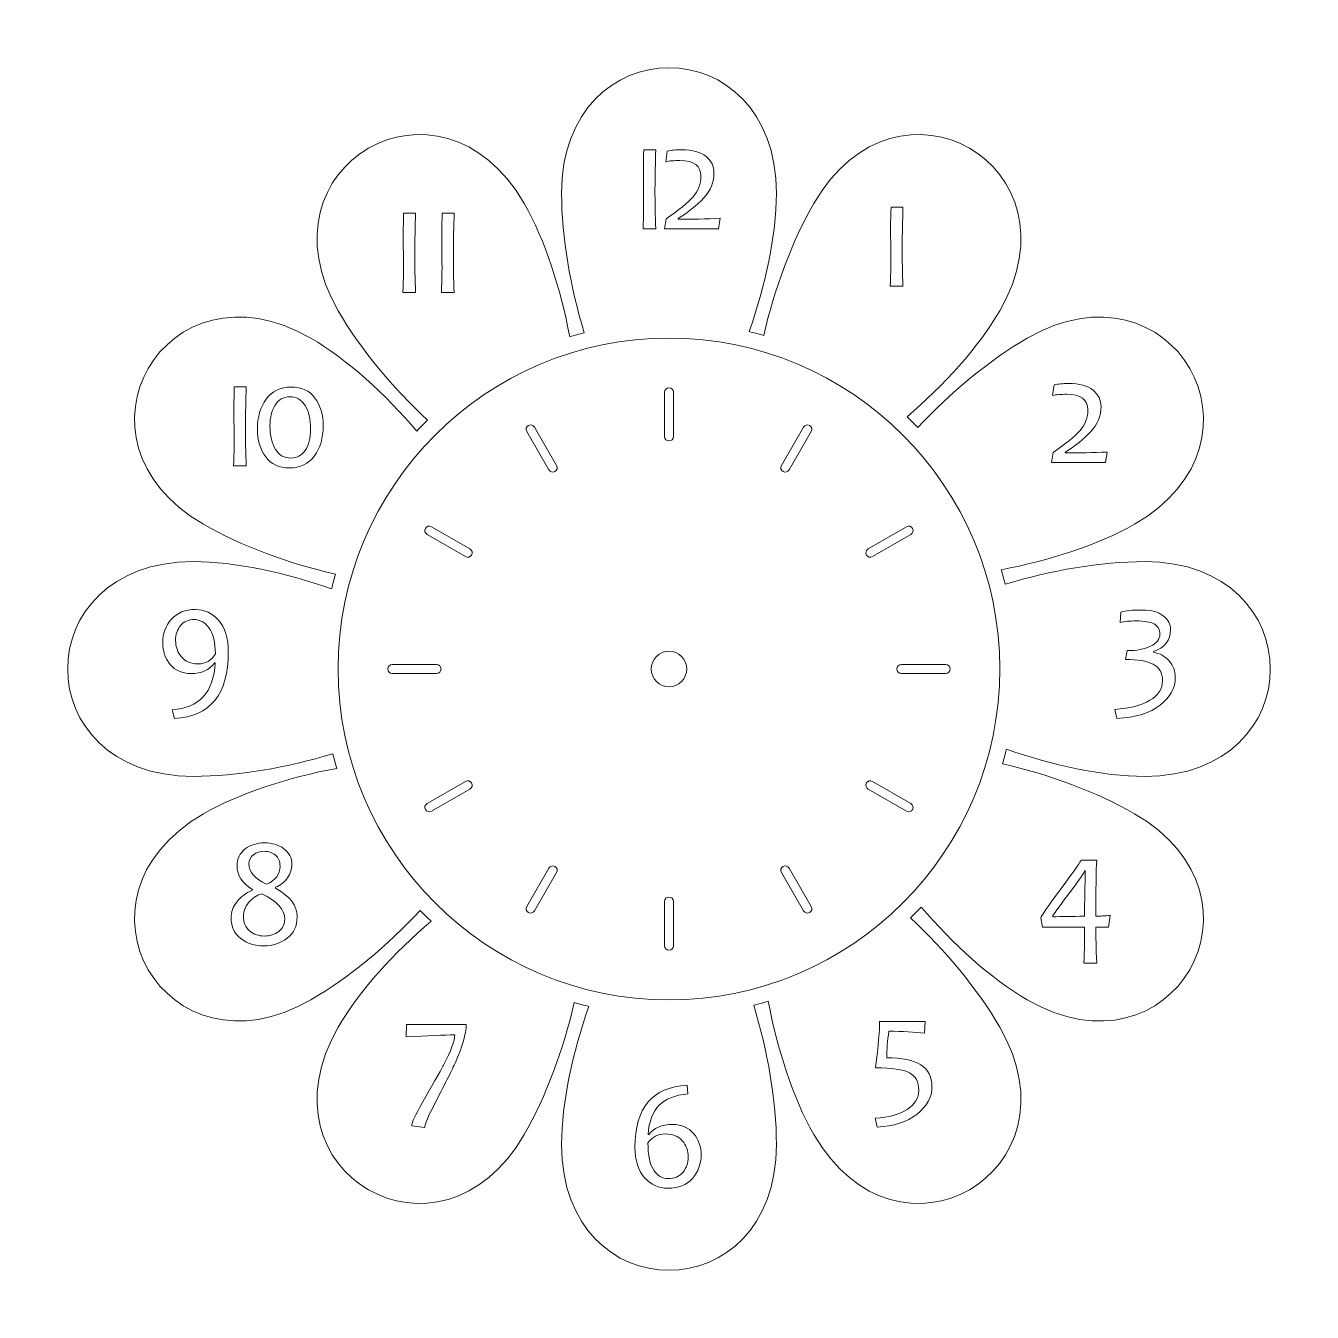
# Model space of a CAD drawing. Header units: inches. Extents: x -19.9 to 19.5, y -19.6 to 19.2.
# Drawn here: x -19.95 to -7.31, y -19.64 to -7.01 of the extents above; entities that cross this region are included whole.
import ezdxf

# ---------------------------------------------------------------- set-up
doc = ezdxf.new("R2010")
doc.units = ezdxf.units.IN
doc.header["$MEASUREMENT"] = 0
doc.layers.add('Layer 1', color=7, linetype='Continuous')

msp = doc.modelspace()

# ---------------------------------------------------------------- linework, layer by layer
at = {"layer": 'Layer 1', "color": 250, "lineweight": 9}
for points, knots in [([(-12.841, -10.011), (-12.793, -10.022), (-12.745, -10.035), (-12.698, -10.048), (-12.594, -9.597), (-12.421, -9.124), (-12.205, -8.751), (-11.384, -7.327), (-9.556, -8.38), (-10.379, -9.806), (-10.587, -10.166), (-10.932, -10.54), (-11.29, -10.849), (-11.254, -10.883), (-11.219, -10.917), (-11.185, -10.953), (-10.869, -10.614), (-10.483, -10.291), (-10.109, -10.075), (-8.686, -9.253), (-7.629, -11.079), (-9.055, -11.902), (-9.415, -12.11), (-9.9, -12.261), (-10.365, -12.349), (-10.351, -12.396), (-10.338, -12.444), (-10.325, -12.492), (-9.883, -12.356), (-9.387, -12.27), (-8.956, -12.27), (-7.312, -12.27), (-7.31, -14.379), (-8.956, -14.379), (-9.372, -14.379), (-9.868, -14.268), (-10.314, -14.111), (-10.326, -14.159), (-10.338, -14.207), (-10.352, -14.255), (-9.901, -14.358), (-9.428, -14.532), (-9.055, -14.747), (-7.631, -15.569), (-8.684, -17.397), (-10.109, -16.574), (-10.47, -16.365), (-10.844, -16.021), (-11.152, -15.662), (-11.186, -15.698), (-11.221, -15.733), (-11.256, -15.768), (-10.918, -16.083), (-10.594, -16.47), (-10.379, -16.843), (-9.557, -18.266), (-11.382, -19.323), (-12.205, -17.897), (-12.413, -17.537), (-12.565, -17.052), (-12.653, -16.587), (-12.7, -16.602), (-12.747, -16.615), (-12.796, -16.627), (-12.66, -17.069), (-12.573, -17.565), (-12.573, -17.996), (-12.573, -19.64), (-14.682, -19.642), (-14.683, -17.996), (-14.683, -17.58), (-14.571, -17.084), (-14.415, -16.638), (-14.463, -16.627), (-14.511, -16.614), (-14.558, -16.601), (-14.662, -17.052), (-14.835, -17.524), (-15.05, -17.897), (-15.872, -19.321), (-17.7, -18.269), (-16.877, -16.843), (-16.669, -16.482), (-16.324, -16.108), (-15.965, -15.8), (-16.001, -15.766), (-16.037, -15.731), (-16.071, -15.696), (-16.386, -16.035), (-16.773, -16.358), (-17.146, -16.574), (-18.57, -17.396), (-19.627, -15.57), (-18.201, -14.747), (-17.841, -14.539), (-17.356, -14.387), (-16.891, -14.3), (-16.905, -14.252), (-16.918, -14.205), (-16.93, -14.157), (-17.373, -14.292), (-17.869, -14.379), (-18.3, -14.379), (-19.944, -14.379), (-19.946, -12.27), (-18.3, -12.27), (-17.884, -12.27), (-17.388, -12.381), (-16.942, -12.537), (-16.93, -12.489), (-16.918, -12.441), (-16.904, -12.394), (-17.355, -12.29), (-17.828, -12.117), (-18.201, -11.902), (-19.625, -11.08), (-18.572, -9.252), (-17.146, -10.075), (-16.786, -10.283), (-16.412, -10.628), (-16.104, -10.987), (-16.07, -10.951), (-16.035, -10.916), (-15.999, -10.881), (-16.338, -10.566), (-16.662, -10.179), (-16.877, -9.806), (-17.699, -8.382), (-15.874, -7.326), (-15.05, -8.751), (-14.842, -9.111), (-14.691, -9.597), (-14.603, -10.061), (-14.556, -10.047), (-14.508, -10.034), (-14.46, -10.022), (-14.596, -9.58), (-14.683, -9.083), (-14.683, -8.653), (-14.683, -7.009), (-12.573, -7.006), (-12.573, -8.653), (-12.573, -9.069), (-12.685, -9.564), (-12.841, -10.011)], [0, 0, 0, 0, 0.020833, 0.020833, 0.020833, 0.041667, 0.041667, 0.041667, 0.0625, 0.0625, 0.0625, 0.083333, 0.083333, 0.083333, 0.104167, 0.104167, 0.104167, 0.125, 0.125, 0.125, 0.145833, 0.145833, 0.145833, 0.166667, 0.166667, 0.166667, 0.1875, 0.1875, 0.1875, 0.208333, 0.208333, 0.208333, 0.229167, 0.229167, 0.229167, 0.25, 0.25, 0.25, 0.270833, 0.270833, 0.270833, 0.291667, 0.291667, 0.291667, 0.3125, 0.3125, 0.3125, 0.333333, 0.333333, 0.333333, 0.354167, 0.354167, 0.354167, 0.375, 0.375, 0.375, 0.395833, 0.395833, 0.395833, 0.416667, 0.416667, 0.416667, 0.4375, 0.4375, 0.4375, 0.458333, 0.458333, 0.458333, 0.479167, 0.479167, 0.479167, 0.5, 0.5, 0.5, 0.520833, 0.520833, 0.520833, 0.541667, 0.541667, 0.541667, 0.5625, 0.5625, 0.5625, 0.583333, 0.583333, 0.583333, 0.604167, 0.604167, 0.604167, 0.625, 0.625, 0.625, 0.645833, 0.645833, 0.645833, 0.666667, 0.666667, 0.666667, 0.6875, 0.6875, 0.6875, 0.708333, 0.708333, 0.708333, 0.729167, 0.729167, 0.729167, 0.75, 0.75, 0.75, 0.770833, 0.770833, 0.770833, 0.791667, 0.791667, 0.791667, 0.8125, 0.8125, 0.8125, 0.833333, 0.833333, 0.833333, 0.854167, 0.854167, 0.854167, 0.875, 0.875, 0.875, 0.895833, 0.895833, 0.895833, 0.916667, 0.916667, 0.916667, 0.9375, 0.9375, 0.9375, 0.958333, 0.958333, 0.958333, 0.979167, 0.979167, 0.979167, 1, 1, 1, 1]), ([(-13.758, -9.001), (-13.758, -9.001), (-13.883, -9.001), (-13.883, -9.001), (-13.87, -8.741), (-13.887, -8.482), (-13.875, -8.225), (-13.875, -8.225), (-13.758, -8.225), (-13.758, -8.225), (-13.766, -8.483), (-13.77, -8.743), (-13.758, -9.001)], [0, 0, 0, 0, 0.25, 0.25, 0.25, 0.5, 0.5, 0.5, 0.75, 0.75, 0.75, 1, 1, 1, 1]), ([(-13.126, -8.898), (-13.126, -8.898), (-13.141, -9.001), (-13.141, -9.001), (-13.141, -9.001), (-13.671, -9.001), (-13.671, -9.001), (-13.671, -9.001), (-13.656, -8.903), (-13.656, -8.903), (-13.53, -8.816), (-13.442, -8.744), (-13.391, -8.686), (-13.34, -8.628), (-13.314, -8.56), (-13.314, -8.485), (-13.314, -8.382), (-13.383, -8.331), (-13.52, -8.331), (-13.579, -8.331), (-13.625, -8.334), (-13.66, -8.342), (-13.66, -8.342), (-13.645, -8.239), (-13.645, -8.239), (-13.609, -8.229), (-13.562, -8.225), (-13.504, -8.225), (-13.396, -8.225), (-13.316, -8.247), (-13.264, -8.29), (-13.211, -8.334), (-13.186, -8.387), (-13.186, -8.45), (-13.186, -8.544), (-13.219, -8.626), (-13.287, -8.698), (-13.355, -8.77), (-13.438, -8.838), (-13.537, -8.901), (-13.537, -8.901), (-13.537, -8.907), (-13.537, -8.907), (-13.398, -8.907), (-13.262, -8.904), (-13.126, -8.898)], [0, 0, 0, 0, 0.066667, 0.066667, 0.066667, 0.133333, 0.133333, 0.133333, 0.2, 0.2, 0.2, 0.266667, 0.266667, 0.266667, 0.333333, 0.333333, 0.333333, 0.4, 0.4, 0.4, 0.466667, 0.466667, 0.466667, 0.533333, 0.533333, 0.533333, 0.6, 0.6, 0.6, 0.666667, 0.666667, 0.666667, 0.733333, 0.733333, 0.733333, 0.8, 0.8, 0.8, 0.866667, 0.866667, 0.866667, 0.933333, 0.933333, 0.933333, 1, 1, 1, 1]), ([(-11.33, -9.565), (-11.33, -9.565), (-11.455, -9.565), (-11.455, -9.565), (-11.441, -9.304), (-11.459, -9.046), (-11.447, -8.789), (-11.447, -8.789), (-11.33, -8.789), (-11.33, -8.789), (-11.338, -9.047), (-11.342, -9.307), (-11.33, -9.565)], [0, 0, 0, 0, 0.25, 0.25, 0.25, 0.5, 0.5, 0.5, 0.75, 0.75, 0.75, 1, 1, 1, 1]), ([(-16.117, -9.626), (-16.117, -9.626), (-16.241, -9.626), (-16.241, -9.626), (-16.228, -9.365), (-16.245, -9.107), (-16.234, -8.849), (-16.234, -8.849), (-16.117, -8.849), (-16.117, -8.849), (-16.125, -9.108), (-16.128, -9.367), (-16.117, -9.626)], [0, 0, 0, 0, 0.25, 0.25, 0.25, 0.5, 0.5, 0.5, 0.75, 0.75, 0.75, 1, 1, 1, 1]), ([(-15.738, -9.626), (-15.738, -9.626), (-15.863, -9.626), (-15.863, -9.626), (-15.849, -9.365), (-15.867, -9.107), (-15.855, -8.849), (-15.855, -8.849), (-15.738, -8.849), (-15.738, -8.849), (-15.746, -9.108), (-15.75, -9.367), (-15.738, -9.626)], [0, 0, 0, 0, 0.25, 0.25, 0.25, 0.5, 0.5, 0.5, 0.75, 0.75, 0.75, 1, 1, 1, 1]), ([(-17.78, -11.33), (-17.78, -11.33), (-17.905, -11.33), (-17.905, -11.33), (-17.891, -11.07), (-17.908, -10.811), (-17.897, -10.554), (-17.897, -10.554), (-17.78, -10.554), (-17.78, -10.554), (-17.788, -10.812), (-17.792, -11.072), (-17.78, -11.33)], [0, 0, 0, 0, 0.25, 0.25, 0.25, 0.5, 0.5, 0.5, 0.75, 0.75, 0.75, 1, 1, 1, 1]), ([(-17.024, -10.938), (-17.024, -11.055), (-17.053, -11.152), (-17.111, -11.231), (-17.169, -11.31), (-17.251, -11.349), (-17.357, -11.349), (-17.458, -11.349), (-17.535, -11.314), (-17.589, -11.242), (-17.643, -11.17), (-17.67, -11.078), (-17.67, -10.966), (-17.67, -10.85), (-17.641, -10.752), (-17.583, -10.673), (-17.525, -10.594), (-17.444, -10.555), (-17.338, -10.555), (-17.237, -10.555), (-17.159, -10.591), (-17.105, -10.663), (-17.051, -10.735), (-17.024, -10.827), (-17.024, -10.938)], [0, 0, 0, 0, 0.125, 0.125, 0.125, 0.25, 0.25, 0.25, 0.375, 0.375, 0.375, 0.5, 0.5, 0.5, 0.625, 0.625, 0.625, 0.75, 0.75, 0.75, 0.875, 0.875, 0.875, 1, 1, 1, 1]), ([(-9.326, -11.194), (-9.326, -11.194), (-9.341, -11.297), (-9.341, -11.297), (-9.341, -11.297), (-9.871, -11.297), (-9.871, -11.297), (-9.871, -11.297), (-9.856, -11.198), (-9.856, -11.198), (-9.73, -11.112), (-9.642, -11.039), (-9.59, -10.981), (-9.539, -10.923), (-9.514, -10.856), (-9.514, -10.78), (-9.514, -10.677), (-9.583, -10.626), (-9.72, -10.626), (-9.779, -10.626), (-9.825, -10.63), (-9.86, -10.638), (-9.86, -10.638), (-9.845, -10.535), (-9.845, -10.535), (-9.809, -10.525), (-9.762, -10.52), (-9.704, -10.52), (-9.596, -10.52), (-9.515, -10.542), (-9.463, -10.586), (-9.411, -10.63), (-9.385, -10.683), (-9.385, -10.746), (-9.385, -10.839), (-9.419, -10.922), (-9.487, -10.994), (-9.555, -11.066), (-9.638, -11.133), (-9.736, -11.197), (-9.736, -11.197), (-9.736, -11.202), (-9.736, -11.202), (-9.598, -11.202), (-9.461, -11.199), (-9.326, -11.194)], [0, 0, 0, 0, 0.066667, 0.066667, 0.066667, 0.133333, 0.133333, 0.133333, 0.2, 0.2, 0.2, 0.266667, 0.266667, 0.266667, 0.333333, 0.333333, 0.333333, 0.4, 0.4, 0.4, 0.466667, 0.466667, 0.466667, 0.533333, 0.533333, 0.533333, 0.6, 0.6, 0.6, 0.666667, 0.666667, 0.666667, 0.733333, 0.733333, 0.733333, 0.8, 0.8, 0.8, 0.866667, 0.866667, 0.866667, 0.933333, 0.933333, 0.933333, 1, 1, 1, 1]), ([(-17.148, -10.967), (-17.148, -10.871), (-17.166, -10.794), (-17.202, -10.736), (-17.239, -10.679), (-17.289, -10.65), (-17.354, -10.651), (-17.415, -10.651), (-17.463, -10.679), (-17.497, -10.734), (-17.53, -10.788), (-17.547, -10.856), (-17.547, -10.937), (-17.547, -11.033), (-17.529, -11.11), (-17.492, -11.168), (-17.456, -11.226), (-17.405, -11.254), (-17.341, -11.253), (-17.285, -11.253), (-17.238, -11.228), (-17.202, -11.177), (-17.166, -11.127), (-17.148, -11.057), (-17.148, -10.967)], [0, 0, 0, 0, 0.125, 0.125, 0.125, 0.25, 0.25, 0.25, 0.375, 0.375, 0.375, 0.5, 0.5, 0.5, 0.625, 0.625, 0.625, 0.75, 0.75, 0.75, 0.875, 0.875, 0.875, 1, 1, 1, 1]), ([(-17.956, -13.157), (-17.956, -13.573), (-18.132, -13.79), (-18.485, -13.812), (-18.485, -13.812), (-18.506, -13.725), (-18.506, -13.725), (-18.241, -13.707), (-18.101, -13.553), (-18.084, -13.264), (-18.084, -13.264), (-18.092, -13.264), (-18.092, -13.264), (-18.141, -13.334), (-18.218, -13.369), (-18.325, -13.369), (-18.411, -13.369), (-18.478, -13.339), (-18.527, -13.279), (-18.576, -13.22), (-18.6, -13.149), (-18.6, -13.066), (-18.6, -12.978), (-18.572, -12.902), (-18.516, -12.837), (-18.46, -12.772), (-18.381, -12.74), (-18.279, -12.74), (-18.19, -12.74), (-18.114, -12.775), (-18.051, -12.845), (-17.988, -12.915), (-17.956, -13.019), (-17.956, -13.157)], [0, 0, 0, 0, 0.090909, 0.090909, 0.090909, 0.181818, 0.181818, 0.181818, 0.272727, 0.272727, 0.272727, 0.363636, 0.363636, 0.363636, 0.454545, 0.454545, 0.454545, 0.545455, 0.545455, 0.545455, 0.636364, 0.636364, 0.636364, 0.727273, 0.727273, 0.727273, 0.818182, 0.818182, 0.818182, 0.909091, 0.909091, 0.909091, 1, 1, 1, 1]), ([(-8.655, -13.411), (-8.655, -13.51), (-8.705, -13.599), (-8.803, -13.678), (-8.902, -13.757), (-9.044, -13.801), (-9.229, -13.81), (-9.229, -13.81), (-9.25, -13.721), (-9.25, -13.721), (-9.103, -13.711), (-8.988, -13.681), (-8.905, -13.632), (-8.822, -13.583), (-8.781, -13.518), (-8.781, -13.437), (-8.781, -13.361), (-8.812, -13.308), (-8.874, -13.277), (-8.936, -13.246), (-9.026, -13.231), (-9.144, -13.231), (-9.144, -13.231), (-9.129, -13.144), (-9.129, -13.144), (-9.035, -13.144), (-8.958, -13.13), (-8.898, -13.101), (-8.838, -13.072), (-8.807, -13.033), (-8.807, -12.983), (-8.807, -12.935), (-8.826, -12.902), (-8.864, -12.882), (-8.902, -12.862), (-8.961, -12.852), (-9.041, -12.852), (-9.101, -12.852), (-9.153, -12.857), (-9.198, -12.867), (-9.198, -12.867), (-9.189, -12.765), (-9.189, -12.765), (-9.144, -12.751), (-9.074, -12.745), (-8.978, -12.745), (-8.89, -12.745), (-8.821, -12.764), (-8.774, -12.801), (-8.725, -12.839), (-8.702, -12.884), (-8.702, -12.936), (-8.702, -13.043), (-8.758, -13.115), (-8.87, -13.153), (-8.87, -13.153), (-8.87, -13.16), (-8.87, -13.16), (-8.808, -13.172), (-8.757, -13.2), (-8.716, -13.245), (-8.676, -13.289), (-8.655, -13.345), (-8.655, -13.411)], [0, 0, 0, 0, 0.047619, 0.047619, 0.047619, 0.095238, 0.095238, 0.095238, 0.142857, 0.142857, 0.142857, 0.190476, 0.190476, 0.190476, 0.238095, 0.238095, 0.238095, 0.285714, 0.285714, 0.285714, 0.333333, 0.333333, 0.333333, 0.380952, 0.380952, 0.380952, 0.428571, 0.428571, 0.428571, 0.47619, 0.47619, 0.47619, 0.52381, 0.52381, 0.52381, 0.571429, 0.571429, 0.571429, 0.619048, 0.619048, 0.619048, 0.666667, 0.666667, 0.666667, 0.714286, 0.714286, 0.714286, 0.761905, 0.761905, 0.761905, 0.809524, 0.809524, 0.809524, 0.857143, 0.857143, 0.857143, 0.904762, 0.904762, 0.904762, 0.952381, 0.952381, 0.952381, 1, 1, 1, 1]), ([(-18.083, -13.174), (-18.083, -13.062), (-18.104, -12.978), (-18.145, -12.922), (-18.186, -12.866), (-18.235, -12.838), (-18.292, -12.838), (-18.349, -12.838), (-18.393, -12.858), (-18.426, -12.898), (-18.458, -12.939), (-18.474, -12.987), (-18.474, -13.044), (-18.474, -13.106), (-18.455, -13.16), (-18.416, -13.206), (-18.377, -13.252), (-18.323, -13.275), (-18.253, -13.275), (-18.179, -13.275), (-18.122, -13.241), (-18.083, -13.174)], [0, 0, 0, 0, 0.142857, 0.142857, 0.142857, 0.285714, 0.285714, 0.285714, 0.428571, 0.428571, 0.428571, 0.571429, 0.571429, 0.571429, 0.714286, 0.714286, 0.714286, 0.857143, 0.857143, 0.857143, 1, 1, 1, 1]), ([(-13.628, -13.15), (-13.532, -13.15), (-13.454, -13.228), (-13.454, -13.324), (-13.454, -13.421), (-13.532, -13.499), (-13.628, -13.499), (-13.724, -13.499), (-13.802, -13.421), (-13.802, -13.324), (-13.802, -13.228), (-13.724, -13.15), (-13.628, -13.15)], [0, 0, 0, 0, 0.25, 0.25, 0.25, 0.5, 0.5, 0.5, 0.75, 0.75, 0.75, 1, 1, 1, 1]), ([(-17.28, -15.759), (-17.28, -15.849), (-17.313, -15.919), (-17.378, -15.969), (-17.443, -16.019), (-17.52, -16.044), (-17.608, -16.044), (-17.695, -16.044), (-17.77, -16.02), (-17.833, -15.972), (-17.896, -15.924), (-17.928, -15.856), (-17.928, -15.77), (-17.928, -15.713), (-17.91, -15.66), (-17.874, -15.613), (-17.838, -15.564), (-17.786, -15.526), (-17.72, -15.498), (-17.72, -15.498), (-17.72, -15.49), (-17.72, -15.49), (-17.82, -15.428), (-17.87, -15.352), (-17.87, -15.261), (-17.87, -15.188), (-17.843, -15.132), (-17.79, -15.092), (-17.736, -15.052), (-17.673, -15.032), (-17.599, -15.032), (-17.527, -15.032), (-17.464, -15.051), (-17.412, -15.089), (-17.359, -15.127), (-17.332, -15.179), (-17.332, -15.245), (-17.332, -15.29), (-17.346, -15.334), (-17.375, -15.375), (-17.403, -15.416), (-17.442, -15.447), (-17.492, -15.468), (-17.492, -15.468), (-17.492, -15.476), (-17.492, -15.476), (-17.351, -15.555), (-17.28, -15.649), (-17.28, -15.759)], [0, 0, 0, 0, 0.0625, 0.0625, 0.0625, 0.125, 0.125, 0.125, 0.1875, 0.1875, 0.1875, 0.25, 0.25, 0.25, 0.3125, 0.3125, 0.3125, 0.375, 0.375, 0.375, 0.4375, 0.4375, 0.4375, 0.5, 0.5, 0.5, 0.5625, 0.5625, 0.5625, 0.625, 0.625, 0.625, 0.6875, 0.6875, 0.6875, 0.75, 0.75, 0.75, 0.8125, 0.8125, 0.8125, 0.875, 0.875, 0.875, 0.9375, 0.9375, 0.9375, 1, 1, 1, 1]), ([(-17.448, -15.261), (-17.448, -15.214), (-17.464, -15.178), (-17.494, -15.153), (-17.524, -15.128), (-17.561, -15.115), (-17.603, -15.115), (-17.643, -15.115), (-17.679, -15.126), (-17.709, -15.148), (-17.739, -15.17), (-17.754, -15.201), (-17.754, -15.238), (-17.754, -15.317), (-17.696, -15.384), (-17.581, -15.439), (-17.492, -15.4), (-17.448, -15.34), (-17.448, -15.261)], [0, 0, 0, 0, 0.166667, 0.166667, 0.166667, 0.333333, 0.333333, 0.333333, 0.5, 0.5, 0.5, 0.666667, 0.666667, 0.666667, 0.833333, 0.833333, 0.833333, 1, 1, 1, 1]), ([(-9.294, -15.744), (-9.294, -15.744), (-9.31, -15.859), (-9.31, -15.859), (-9.31, -15.859), (-9.436, -15.859), (-9.436, -15.859), (-9.436, -15.949), (-9.433, -16.067), (-9.427, -16.212), (-9.427, -16.212), (-9.552, -16.212), (-9.552, -16.212), (-9.548, -16.087), (-9.546, -15.969), (-9.546, -15.859), (-9.546, -15.859), (-9.959, -15.859), (-9.959, -15.859), (-9.959, -15.859), (-9.975, -15.767), (-9.975, -15.767), (-9.975, -15.754), (-9.909, -15.659), (-9.777, -15.48), (-9.645, -15.302), (-9.579, -15.208), (-9.58, -15.201), (-9.58, -15.201), (-9.427, -15.201), (-9.427, -15.201), (-9.433, -15.311), (-9.436, -15.495), (-9.436, -15.752), (-9.392, -15.752), (-9.345, -15.75), (-9.294, -15.744)], [0, 0, 0, 0, 0.083333, 0.083333, 0.083333, 0.166667, 0.166667, 0.166667, 0.25, 0.25, 0.25, 0.333333, 0.333333, 0.333333, 0.416667, 0.416667, 0.416667, 0.5, 0.5, 0.5, 0.583333, 0.583333, 0.583333, 0.666667, 0.666667, 0.666667, 0.75, 0.75, 0.75, 0.833333, 0.833333, 0.833333, 0.916667, 0.916667, 0.916667, 1, 1, 1, 1]), ([(-9.539, -15.305), (-9.539, -15.305), (-9.545, -15.305), (-9.545, -15.305), (-9.545, -15.318), (-9.597, -15.394), (-9.702, -15.532), (-9.806, -15.67), (-9.859, -15.743), (-9.859, -15.751), (-9.859, -15.751), (-9.859, -15.757), (-9.859, -15.757), (-9.773, -15.757), (-9.669, -15.755), (-9.547, -15.752), (-9.546, -15.601), (-9.543, -15.452), (-9.539, -15.305)], [0, 0, 0, 0, 0.166667, 0.166667, 0.166667, 0.333333, 0.333333, 0.333333, 0.5, 0.5, 0.5, 0.666667, 0.666667, 0.666667, 0.833333, 0.833333, 0.833333, 1, 1, 1, 1]), ([(-17.402, -15.778), (-17.402, -15.687), (-17.477, -15.605), (-17.628, -15.531), (-17.68, -15.549), (-17.724, -15.578), (-17.757, -15.619), (-17.791, -15.66), (-17.808, -15.704), (-17.808, -15.752), (-17.808, -15.814), (-17.788, -15.862), (-17.747, -15.896), (-17.706, -15.93), (-17.658, -15.947), (-17.602, -15.947), (-17.548, -15.947), (-17.501, -15.932), (-17.461, -15.902), (-17.421, -15.872), (-17.402, -15.831), (-17.402, -15.778)], [0, 0, 0, 0, 0.142857, 0.142857, 0.142857, 0.285714, 0.285714, 0.285714, 0.428571, 0.428571, 0.428571, 0.571429, 0.571429, 0.571429, 0.714286, 0.714286, 0.714286, 0.857143, 0.857143, 0.857143, 1, 1, 1, 1]), ([(-11.045, -17.429), (-11.045, -17.53), (-11.095, -17.619), (-11.192, -17.696), (-11.29, -17.774), (-11.421, -17.816), (-11.584, -17.823), (-11.584, -17.823), (-11.604, -17.737), (-11.604, -17.737), (-11.47, -17.728), (-11.365, -17.699), (-11.289, -17.65), (-11.213, -17.6), (-11.175, -17.538), (-11.175, -17.462), (-11.175, -17.38), (-11.206, -17.323), (-11.267, -17.29), (-11.329, -17.257), (-11.44, -17.241), (-11.599, -17.241), (-11.572, -17.019), (-11.559, -16.868), (-11.559, -16.786), (-11.559, -16.786), (-11.113, -16.786), (-11.113, -16.786), (-11.113, -16.786), (-11.117, -16.902), (-11.117, -16.902), (-11.216, -16.889), (-11.334, -16.882), (-11.469, -16.882), (-11.482, -16.975), (-11.489, -17.062), (-11.489, -17.143), (-11.339, -17.143), (-11.227, -17.166), (-11.155, -17.212), (-11.082, -17.257), (-11.045, -17.33), (-11.045, -17.429)], [0, 0, 0, 0, 0.071429, 0.071429, 0.071429, 0.142857, 0.142857, 0.142857, 0.214286, 0.214286, 0.214286, 0.285714, 0.285714, 0.285714, 0.357143, 0.357143, 0.357143, 0.428571, 0.428571, 0.428571, 0.5, 0.5, 0.5, 0.571429, 0.571429, 0.571429, 0.642857, 0.642857, 0.642857, 0.714286, 0.714286, 0.714286, 0.785714, 0.785714, 0.785714, 0.857143, 0.857143, 0.857143, 0.928571, 0.928571, 0.928571, 1, 1, 1, 1]), ([(-15.62, -16.817), (-15.62, -16.907), (-15.655, -17.031), (-15.726, -17.189), (-15.755, -17.255), (-15.82, -17.384), (-15.921, -17.578), (-15.991, -17.713), (-16.027, -17.796), (-16.027, -17.828), (-16.027, -17.828), (-16.155, -17.812), (-16.155, -17.812), (-16.155, -17.781), (-16.118, -17.702), (-16.045, -17.574), (-15.918, -17.351), (-15.85, -17.231), (-15.842, -17.214), (-15.768, -17.074), (-15.732, -16.976), (-15.732, -16.918), (-15.837, -16.918), (-15.996, -16.925), (-16.21, -16.938), (-16.21, -16.938), (-16.205, -16.817), (-16.205, -16.817), (-16.205, -16.817), (-15.62, -16.817), (-15.62, -16.817)], [0, 0, 0, 0, 0.1, 0.1, 0.1, 0.2, 0.2, 0.2, 0.3, 0.3, 0.3, 0.4, 0.4, 0.4, 0.5, 0.5, 0.5, 0.6, 0.6, 0.6, 0.7, 0.7, 0.7, 0.8, 0.8, 0.8, 0.9, 0.9, 0.9, 1, 1, 1, 1]), ([(-13.312, -18.098), (-13.312, -18.186), (-13.341, -18.262), (-13.398, -18.327), (-13.455, -18.392), (-13.535, -18.424), (-13.639, -18.424), (-13.728, -18.424), (-13.804, -18.39), (-13.867, -18.322), (-13.93, -18.254), (-13.962, -18.153), (-13.962, -18.021), (-13.962, -17.636), (-13.792, -17.433), (-13.451, -17.412), (-13.451, -17.412), (-13.442, -17.497), (-13.442, -17.497), (-13.571, -17.51), (-13.666, -17.548), (-13.727, -17.611), (-13.787, -17.673), (-13.823, -17.768), (-13.834, -17.896), (-13.834, -17.896), (-13.826, -17.896), (-13.826, -17.896), (-13.779, -17.831), (-13.701, -17.798), (-13.591, -17.798), (-13.504, -17.798), (-13.436, -17.828), (-13.386, -17.887), (-13.337, -17.946), (-13.312, -18.016), (-13.312, -18.098)], [0, 0, 0, 0, 0.083333, 0.083333, 0.083333, 0.166667, 0.166667, 0.166667, 0.25, 0.25, 0.25, 0.333333, 0.333333, 0.333333, 0.416667, 0.416667, 0.416667, 0.5, 0.5, 0.5, 0.583333, 0.583333, 0.583333, 0.666667, 0.666667, 0.666667, 0.75, 0.75, 0.75, 0.833333, 0.833333, 0.833333, 0.916667, 0.916667, 0.916667, 1, 1, 1, 1]), ([(-13.439, -18.119), (-13.439, -18.057), (-13.458, -18.003), (-13.497, -17.958), (-13.535, -17.914), (-13.591, -17.891), (-13.665, -17.891), (-13.734, -17.891), (-13.791, -17.92), (-13.835, -17.977), (-13.835, -18.102), (-13.816, -18.192), (-13.778, -18.247), (-13.74, -18.302), (-13.693, -18.33), (-13.636, -18.33), (-13.575, -18.33), (-13.527, -18.309), (-13.492, -18.268), (-13.457, -18.226), (-13.439, -18.176), (-13.439, -18.119)], [0, 0, 0, 0, 0.142857, 0.142857, 0.142857, 0.285714, 0.285714, 0.285714, 0.428571, 0.428571, 0.428571, 0.571429, 0.571429, 0.571429, 0.714286, 0.714286, 0.714286, 0.857143, 0.857143, 0.857143, 1, 1, 1, 1])]:
    msp.add_open_spline(points, degree=3, knots=knots, dxfattribs=at)
at = {"layer": 'Layer 1', "color": 250, "lineweight": 20}
for points, knots in [([(-13.628, -10.075), (-11.833, -10.075), (-10.379, -11.53), (-10.379, -13.324), (-10.379, -15.119), (-11.833, -16.574), (-13.628, -16.574), (-15.422, -16.574), (-16.877, -15.119), (-16.877, -13.324), (-16.877, -11.53), (-15.422, -10.075), (-13.628, -10.075)], [0, 0, 0, 0, 0.25, 0.25, 0.25, 0.5, 0.5, 0.5, 0.75, 0.75, 0.75, 1, 1, 1, 1]), ([(-13.628, -10.562), (-13.628, -10.562), (-13.628, -10.562), (-13.628, -10.562), (-13.604, -10.562), (-13.584, -10.582), (-13.584, -10.606), (-13.584, -10.606), (-13.584, -11.041), (-13.584, -11.041), (-13.584, -11.065), (-13.604, -11.085), (-13.628, -11.085), (-13.628, -11.085), (-13.628, -11.085), (-13.628, -11.085), (-13.652, -11.085), (-13.671, -11.065), (-13.671, -11.041), (-13.671, -11.041), (-13.671, -10.606), (-13.671, -10.606), (-13.671, -10.582), (-13.652, -10.562), (-13.628, -10.562)], [0, 0, 0, 0, 0.125, 0.125, 0.125, 0.25, 0.25, 0.25, 0.375, 0.375, 0.375, 0.5, 0.5, 0.5, 0.625, 0.625, 0.625, 0.75, 0.75, 0.75, 0.875, 0.875, 0.875, 1, 1, 1, 1]), ([(-15.009, -10.932), (-15.009, -10.932), (-15.009, -10.932), (-15.009, -10.932), (-14.988, -10.92), (-14.961, -10.928), (-14.949, -10.948), (-14.949, -10.948), (-14.732, -11.326), (-14.732, -11.326), (-14.72, -11.346), (-14.727, -11.373), (-14.748, -11.385), (-14.748, -11.385), (-14.748, -11.385), (-14.748, -11.385), (-14.768, -11.397), (-14.795, -11.39), (-14.807, -11.369), (-14.807, -11.369), (-15.025, -10.992), (-15.025, -10.992), (-15.037, -10.971), (-15.03, -10.944), (-15.009, -10.932)], [0, 0, 0, 0, 0.125, 0.125, 0.125, 0.25, 0.25, 0.25, 0.375, 0.375, 0.375, 0.5, 0.5, 0.5, 0.625, 0.625, 0.625, 0.75, 0.75, 0.75, 0.875, 0.875, 0.875, 1, 1, 1, 1]), ([(-12.247, -10.932), (-12.247, -10.932), (-12.247, -10.932), (-12.247, -10.932), (-12.226, -10.944), (-12.219, -10.971), (-12.231, -10.992), (-12.231, -10.992), (-12.449, -11.369), (-12.449, -11.369), (-12.461, -11.39), (-12.487, -11.397), (-12.508, -11.385), (-12.508, -11.385), (-12.508, -11.385), (-12.508, -11.385), (-12.529, -11.373), (-12.536, -11.346), (-12.524, -11.326), (-12.524, -11.326), (-12.306, -10.948), (-12.306, -10.948), (-12.294, -10.928), (-12.268, -10.92), (-12.247, -10.932)], [0, 0, 0, 0, 0.125, 0.125, 0.125, 0.25, 0.25, 0.25, 0.375, 0.375, 0.375, 0.5, 0.5, 0.5, 0.625, 0.625, 0.625, 0.75, 0.75, 0.75, 0.875, 0.875, 0.875, 1, 1, 1, 1]), ([(-16.02, -11.943), (-16.02, -11.943), (-16.02, -11.943), (-16.02, -11.943), (-16.008, -11.923), (-15.981, -11.915), (-15.96, -11.927), (-15.96, -11.927), (-15.583, -12.145), (-15.583, -12.145), (-15.562, -12.157), (-15.555, -12.184), (-15.567, -12.205), (-15.567, -12.205), (-15.567, -12.205), (-15.567, -12.205), (-15.579, -12.225), (-15.606, -12.233), (-15.627, -12.221), (-15.627, -12.221), (-16.004, -12.003), (-16.004, -12.003), (-16.025, -11.991), (-16.032, -11.964), (-16.02, -11.943)], [0, 0, 0, 0, 0.125, 0.125, 0.125, 0.25, 0.25, 0.25, 0.375, 0.375, 0.375, 0.5, 0.5, 0.5, 0.625, 0.625, 0.625, 0.75, 0.75, 0.75, 0.875, 0.875, 0.875, 1, 1, 1, 1]), ([(-11.236, -11.943), (-11.236, -11.943), (-11.236, -11.943), (-11.236, -11.943), (-11.224, -11.964), (-11.231, -11.991), (-11.252, -12.003), (-11.252, -12.003), (-11.629, -12.221), (-11.629, -12.221), (-11.65, -12.233), (-11.677, -12.225), (-11.689, -12.205), (-11.689, -12.205), (-11.689, -12.205), (-11.689, -12.205), (-11.701, -12.184), (-11.693, -12.157), (-11.673, -12.145), (-11.673, -12.145), (-11.295, -11.927), (-11.295, -11.927), (-11.275, -11.915), (-11.248, -11.923), (-11.236, -11.943)], [0, 0, 0, 0, 0.125, 0.125, 0.125, 0.25, 0.25, 0.25, 0.375, 0.375, 0.375, 0.5, 0.5, 0.5, 0.625, 0.625, 0.625, 0.75, 0.75, 0.75, 0.875, 0.875, 0.875, 1, 1, 1, 1]), ([(-13.628, -13.15), (-13.532, -13.15), (-13.454, -13.228), (-13.454, -13.324), (-13.454, -13.421), (-13.532, -13.499), (-13.628, -13.499), (-13.724, -13.499), (-13.802, -13.421), (-13.802, -13.324), (-13.802, -13.228), (-13.724, -13.15), (-13.628, -13.15)], [0, 0, 0, 0, 0.25, 0.25, 0.25, 0.5, 0.5, 0.5, 0.75, 0.75, 0.75, 1, 1, 1, 1]), ([(-16.39, -13.324), (-16.39, -13.324), (-16.39, -13.324), (-16.39, -13.324), (-16.39, -13.3), (-16.37, -13.281), (-16.346, -13.281), (-16.346, -13.281), (-15.911, -13.281), (-15.911, -13.281), (-15.887, -13.281), (-15.867, -13.3), (-15.867, -13.324), (-15.867, -13.324), (-15.867, -13.324), (-15.867, -13.324), (-15.867, -13.348), (-15.887, -13.368), (-15.911, -13.368), (-15.911, -13.368), (-16.346, -13.368), (-16.346, -13.368), (-16.37, -13.368), (-16.39, -13.348), (-16.39, -13.324)], [0, 0, 0, 0, 0.125, 0.125, 0.125, 0.25, 0.25, 0.25, 0.375, 0.375, 0.375, 0.5, 0.5, 0.5, 0.625, 0.625, 0.625, 0.75, 0.75, 0.75, 0.875, 0.875, 0.875, 1, 1, 1, 1]), ([(-10.866, -13.324), (-10.866, -13.324), (-10.866, -13.324), (-10.866, -13.324), (-10.866, -13.348), (-10.886, -13.368), (-10.91, -13.368), (-10.91, -13.368), (-11.345, -13.368), (-11.345, -13.368), (-11.369, -13.368), (-11.389, -13.348), (-11.389, -13.324), (-11.389, -13.324), (-11.389, -13.324), (-11.389, -13.324), (-11.389, -13.3), (-11.369, -13.281), (-11.345, -13.281), (-11.345, -13.281), (-10.91, -13.281), (-10.91, -13.281), (-10.886, -13.281), (-10.866, -13.3), (-10.866, -13.324)], [0, 0, 0, 0, 0.125, 0.125, 0.125, 0.25, 0.25, 0.25, 0.375, 0.375, 0.375, 0.5, 0.5, 0.5, 0.625, 0.625, 0.625, 0.75, 0.75, 0.75, 0.875, 0.875, 0.875, 1, 1, 1, 1]), ([(-16.02, -14.705), (-16.02, -14.705), (-16.02, -14.705), (-16.02, -14.705), (-16.032, -14.685), (-16.025, -14.658), (-16.004, -14.646), (-16.004, -14.646), (-15.627, -14.428), (-15.627, -14.428), (-15.606, -14.416), (-15.579, -14.423), (-15.567, -14.444), (-15.567, -14.444), (-15.567, -14.444), (-15.567, -14.444), (-15.555, -14.465), (-15.562, -14.492), (-15.583, -14.504), (-15.583, -14.504), (-15.96, -14.721), (-15.96, -14.721), (-15.981, -14.733), (-16.008, -14.726), (-16.02, -14.705)], [0, 0, 0, 0, 0.125, 0.125, 0.125, 0.25, 0.25, 0.25, 0.375, 0.375, 0.375, 0.5, 0.5, 0.5, 0.625, 0.625, 0.625, 0.75, 0.75, 0.75, 0.875, 0.875, 0.875, 1, 1, 1, 1]), ([(-11.236, -14.705), (-11.236, -14.705), (-11.236, -14.705), (-11.236, -14.705), (-11.248, -14.726), (-11.275, -14.733), (-11.295, -14.721), (-11.295, -14.721), (-11.673, -14.504), (-11.673, -14.504), (-11.693, -14.492), (-11.701, -14.465), (-11.689, -14.444), (-11.689, -14.444), (-11.689, -14.444), (-11.689, -14.444), (-11.677, -14.423), (-11.65, -14.416), (-11.629, -14.428), (-11.629, -14.428), (-11.252, -14.646), (-11.252, -14.646), (-11.231, -14.658), (-11.224, -14.685), (-11.236, -14.705)], [0, 0, 0, 0, 0.125, 0.125, 0.125, 0.25, 0.25, 0.25, 0.375, 0.375, 0.375, 0.5, 0.5, 0.5, 0.625, 0.625, 0.625, 0.75, 0.75, 0.75, 0.875, 0.875, 0.875, 1, 1, 1, 1]), ([(-15.009, -15.716), (-15.009, -15.716), (-15.009, -15.716), (-15.009, -15.716), (-15.03, -15.704), (-15.037, -15.678), (-15.025, -15.657), (-15.025, -15.657), (-14.807, -15.28), (-14.807, -15.28), (-14.795, -15.259), (-14.768, -15.252), (-14.748, -15.264), (-14.748, -15.264), (-14.748, -15.264), (-14.748, -15.264), (-14.727, -15.276), (-14.72, -15.302), (-14.732, -15.323), (-14.732, -15.323), (-14.949, -15.7), (-14.949, -15.7), (-14.961, -15.721), (-14.988, -15.728), (-15.009, -15.716)], [0, 0, 0, 0, 0.125, 0.125, 0.125, 0.25, 0.25, 0.25, 0.375, 0.375, 0.375, 0.5, 0.5, 0.5, 0.625, 0.625, 0.625, 0.75, 0.75, 0.75, 0.875, 0.875, 0.875, 1, 1, 1, 1]), ([(-12.247, -15.716), (-12.247, -15.716), (-12.247, -15.716), (-12.247, -15.716), (-12.268, -15.728), (-12.294, -15.721), (-12.306, -15.7), (-12.306, -15.7), (-12.524, -15.323), (-12.524, -15.323), (-12.536, -15.302), (-12.529, -15.276), (-12.508, -15.264), (-12.508, -15.264), (-12.508, -15.264), (-12.508, -15.264), (-12.487, -15.252), (-12.461, -15.259), (-12.449, -15.28), (-12.449, -15.28), (-12.231, -15.657), (-12.231, -15.657), (-12.219, -15.678), (-12.226, -15.704), (-12.247, -15.716)], [0, 0, 0, 0, 0.125, 0.125, 0.125, 0.25, 0.25, 0.25, 0.375, 0.375, 0.375, 0.5, 0.5, 0.5, 0.625, 0.625, 0.625, 0.75, 0.75, 0.75, 0.875, 0.875, 0.875, 1, 1, 1, 1]), ([(-13.628, -16.086), (-13.628, -16.086), (-13.628, -16.086), (-13.628, -16.086), (-13.652, -16.086), (-13.671, -16.067), (-13.671, -16.043), (-13.671, -16.043), (-13.671, -15.607), (-13.671, -15.607), (-13.671, -15.583), (-13.652, -15.564), (-13.628, -15.564), (-13.628, -15.564), (-13.628, -15.564), (-13.628, -15.564), (-13.604, -15.564), (-13.584, -15.583), (-13.584, -15.607), (-13.584, -15.607), (-13.584, -16.043), (-13.584, -16.043), (-13.584, -16.067), (-13.604, -16.086), (-13.628, -16.086)], [0, 0, 0, 0, 0.125, 0.125, 0.125, 0.25, 0.25, 0.25, 0.375, 0.375, 0.375, 0.5, 0.5, 0.5, 0.625, 0.625, 0.625, 0.75, 0.75, 0.75, 0.875, 0.875, 0.875, 1, 1, 1, 1])]:
    msp.add_open_spline(points, degree=3, knots=knots, dxfattribs=at)

doc.saveas('drawing.dxf')
